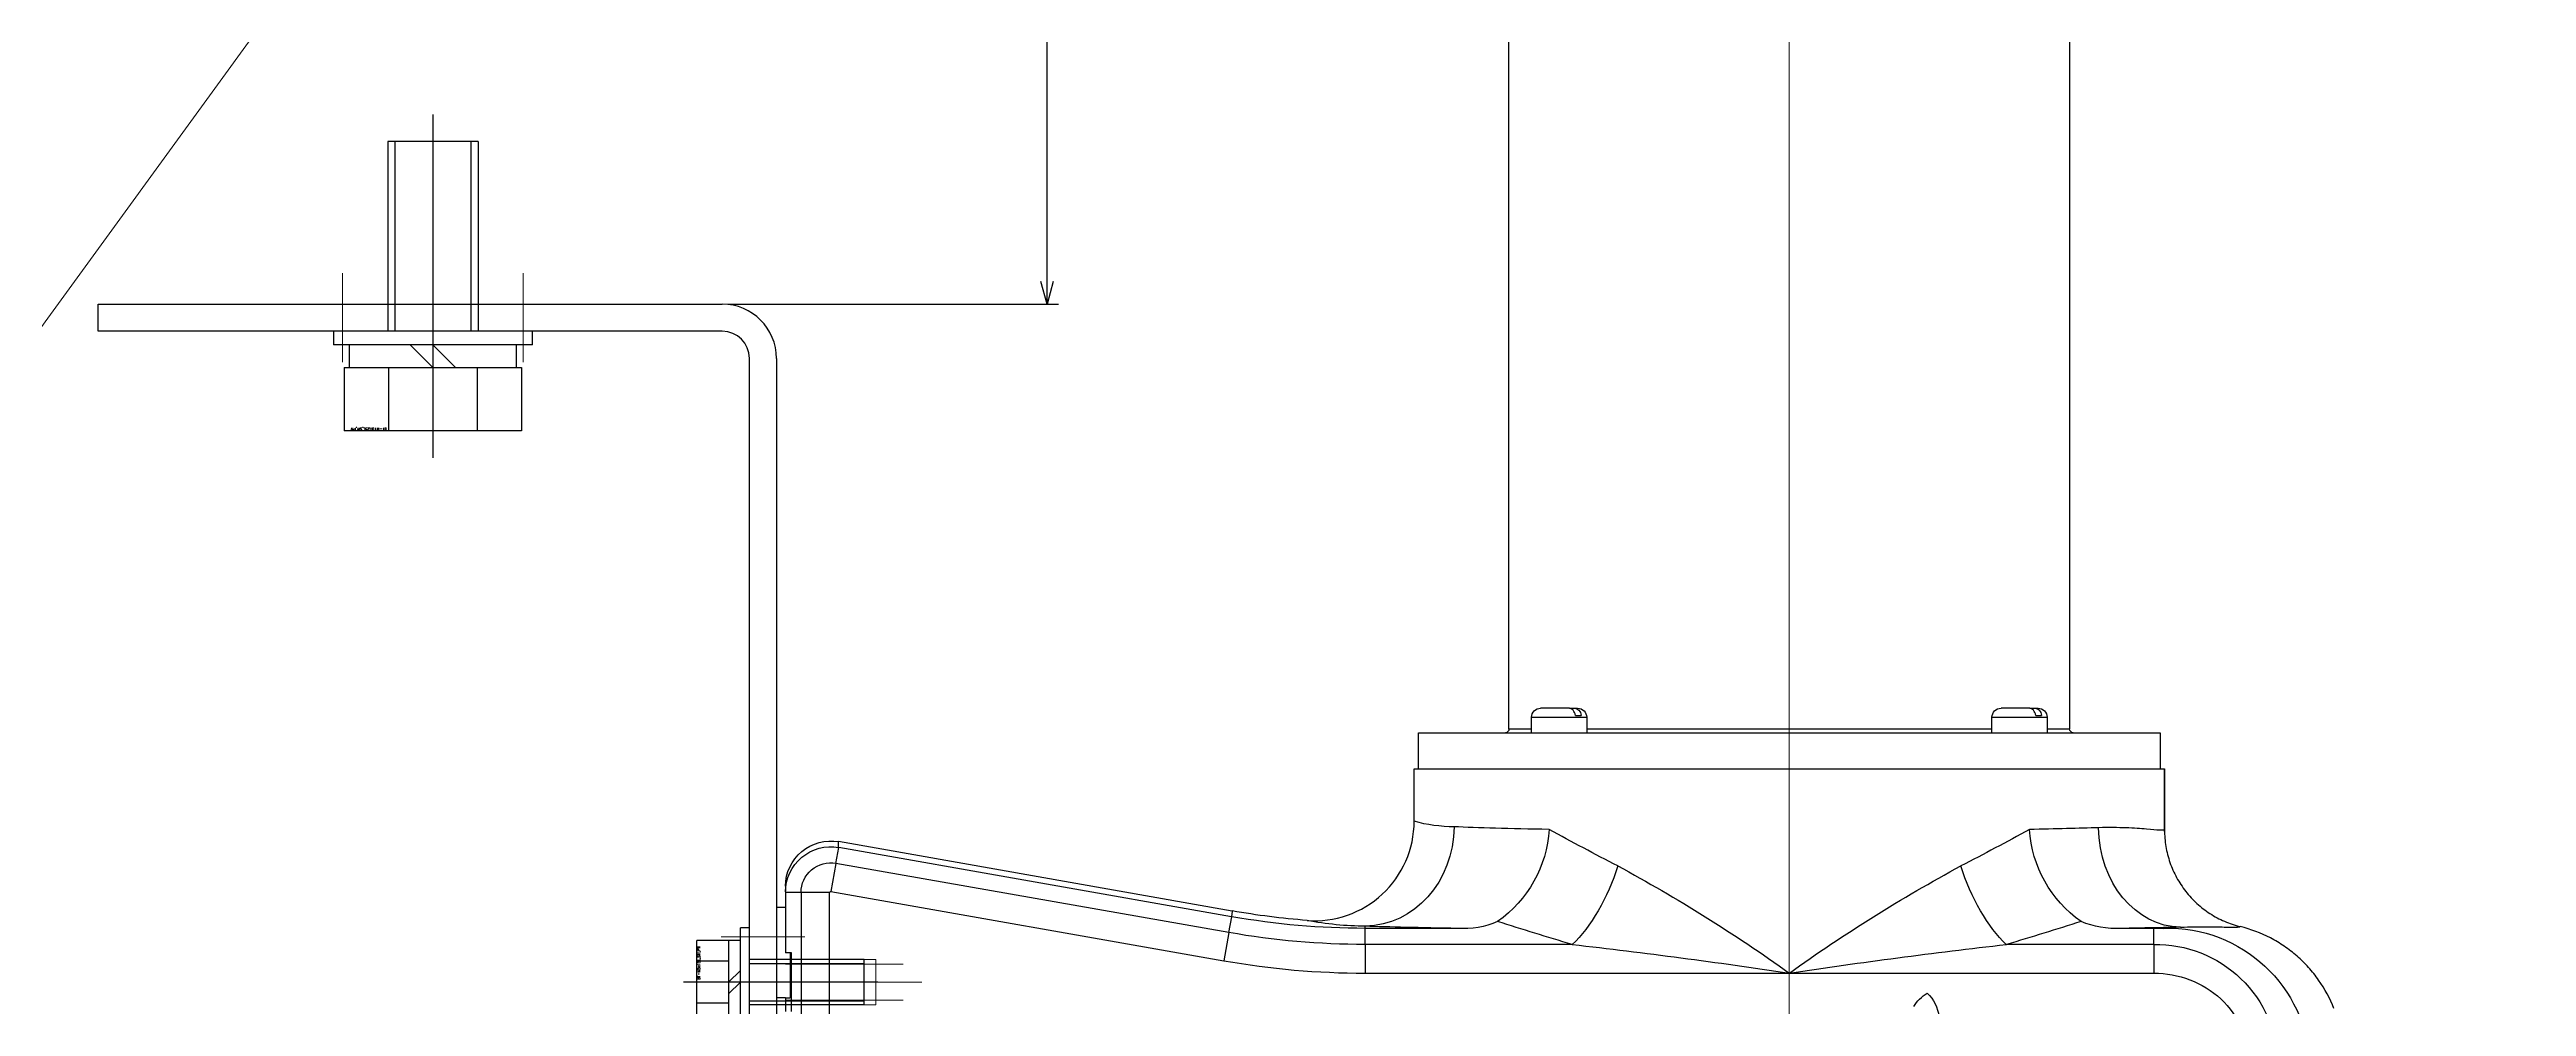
# Model space of a CAD drawing. Header units: millimetres. Extents: x -16130 to 36813, y -8099 to 27484.
# Drawn here: x 30983 to 31257, y 17737.9 to 17843.7 of the extents above; entities that cross this region are included whole.
import ezdxf

# ---------------------------------------------------------------- set-up
doc = ezdxf.new("R2010")
doc.units = ezdxf.units.MM
doc.header["$LTSCALE"] = 6
doc.header["$PDMODE"] = 99
doc.header["$PDSIZE"] = 1
doc.linetypes.add('CENTER2', pattern=[28.575, 19.05, -3.175, 3.175, -3.175])
doc.linetypes.add('HIDDEN', pattern=[9.525, 6.35, -3.175])
for name, color, linetype, lineweight in [('04_HIDDEN', 2, 'HIDDEN', 13), ('05_CENTER', 4, 'CENTER2', 13), ('07_TEXT', 3, 'Continuous', 13), ('08_DIM', 3, 'Continuous', 13)]:
    doc.layers.add(name, color=color, linetype=linetype, lineweight=lineweight)
doc.layers.add('10_DRAFT', color=8, linetype='Continuous', lineweight=0, plot=False)
doc.styles.add('KSS_TXT', font='txt.shx', dxfattribs={"bigfont": 'extfont2.shx'})
doc.styles.add('KSS_TXT_L', font='txt.shx', dxfattribs={"height": 3, "bigfont": 'extfont2.shx'})
doc.dimstyles.new('KSS_DIM', dxfattribs={"dimtxt": 3, "dimasz": 2.5, "dimexe": 1.25, "dimexo": 0.625, "dimtad": 1, "dimdsep": 46, "dimtxsty": 'KSS_TXT', "dimblk": 'OPEN30', "dimcen": 0, "dimazin": 2, "dimtfac": 0.75, "dimtmove": 0, "dimatfit": 3, "dimldrblk": 'OPEN30', "dimfxl": 1, "dimtolj": 1, "dimarcsym": 0})

# ---------------------------------------------------------------- blocks, each defined once
blk = doc.blocks.new('140.096a')
at = {"color": 0}
for p, q in [((6.08, 155.27), (5.95, 153.43)), ((5.95, 153.43), (5.95, 152.31)), ((16.68, 153.5), (23.6, 153.5)), ((23.6, 153.49), (16.83, 153.49)), ((23.6, 153.5), (23.6, 153.49)), ((23.6, 70.51), (23.6, 153.49)), ((4.16, 152.31), (1, 152.31)), ((1, 112), (1, 152.31)), ((4.16, 152.31), (5.95, 152.31)), ((4.16, 152.31), (4.16, 136)), ((5.95, 152.31), (5.95, 148.66)), ((27.6, 153), (23.6, 153)), ((27.6, 71), (27.6, 153)), ((153.6, 143), (28, 143)), ((28, 143), (28, 140.51)), ((29.3, 140.51), (27.6, 140.51)), ((29.3, 134.41), (29.3, 140.51)), ((29.5, 139.26), (29.5, 139.89)), ((30.3, 139.19), (30.3, 139.51)), ((30.3, 138.66), (30.3, 139.19)), ((30.3, 138.6), (30.3, 138.66)), ((30.3, 138.6), (30.3, 138.57)), ((30.3, 138.57), (30.3, 138.55)), ((30.3, 138.55), (30.3, 135.41)), ((27.6, 134.41), (29.3, 134.41)), ((28, 134.41), (28, 89.59)), ((1, 65.08), (1, 112)), ((4.16, 88), (4.16, 65.08)), ((29.3, 89.59), (27.6, 89.59)), ((29.3, 83.49), (29.3, 89.59)), ((29.5, 88.34), (29.5, 88.98)), ((30.3, 88.28), (30.3, 88.59)), ((30.3, 87.75), (30.3, 88.28)), ((30.3, 87.69), (30.3, 87.75)), ((30.3, 87.69), (30.3, 87.66)), ((30.3, 87.66), (30.3, 87.64)), ((30.3, 87.64), (30.3, 84.49)), ((27.6, 83.49), (29.3, 83.49)), ((28, 83.49), (28, 81)), ((28, 81), (153.6, 81)), ((5.95, 75.34), (5.95, 65.09)), ((17.79, 70.51), (23.6, 70.51)), ((23.6, 71), (27.6, 71)), ((4.16, 65.08), (1, 65.08)), ((4.16, 65.08), (5.95, 65.08)), ((5.95, 65.09), (6.19, 65.11)), ((5.95, 65.08), (5.95, 65.09)), ((5.48, 50.03), (2.37, 49.48)), ((10.03, 6.02), (2.37, 49.48)), ((5.48, 50.03), (7.24, 50.34)), ((5.48, 50.03), (13.14, 6.57)), ((7.87, 50.39), (7.24, 50.33)), ((7.24, 50.33), (7.24, 50.34)), ((7.24, 50.33), (14.9, 6.88)), ((7.87, 50.39), (15.55, 6.87)), ((-162.67, 5.87), (9.9, 5.87)), ((9.9, 5.87), (9.9, 2.71)), ((13.14, 6.57), (10.03, 6.02)), ((13.14, 6.57), (14.9, 6.88)), ((14.9, 6.88), (14.9, 6.87)), ((14.9, 6.87), (15.55, 6.87)), ((-3.25, 1.66), (3.25, 1.66)), ((-1.75, 1), (-3.25, 1)), ((-1.75, 1), (-1.75, 1.5)), ((3.25, 1.5), (-1.75, 1.5)), ((-1.75, 1), (-1.75, 0)), ((8.25, 0), (-1.75, 0)), ((3.25, 1.66), (3.25, 1)), ((9.9, 1), (3.25, 1)), ((8.25, 1), (8.25, 0)), ((9.9, 2.71), (9.9, 1)), ((9.98, 1), (9.9, 1)), ((10.62, 1), (10.05, 1))]:
    blk.add_line(p, q, dxfattribs=at)
blk.add_lwpolyline([(9.9, 2.71), (9.9, 2.71), (-162.67, 2.71)], dxfattribs=at)
for centre, radius, start, end in [((-9.67, 153.93), 15.63, 358.1716, 87.8977), ((-9.32, 152.58), 13.48, 358.8422, 89.0556), ((15.64, 148.07), 9.71, 176.4913, 203.0917), ((382.93, 23.91), 395, 162.2603, 163.5148), ((17.82, 152.12), 13.61, 215.268, 266.1187), ((28, 143.4), 0.4, 180, 270), ((29.3, 139.51), 1, 0, 90), ((263.99, 1.74), 282.44, 151.0287, 152.7705), ((-663.1, 211.67), 671.54, 351.46474, 353.52996), ((29.3, 135.41), 1, 270, 0), ((-142.76, 215.01), 176.86, 324.3782, 331.6292), ((-4.18, 124.55), 4, 42.18, 126.7393), ((-5.05, 129.59), 4.5, 301.5418, 328.4582), ((-142.76, 8.99), 176.86, 28.3708, 35.6218), ((-663.1, 12.33), 671.54, 6.47004, 8.53526), ((263.99, 222.26), 282.44, 207.2295, 208.9713), ((382.93, 200.09), 395, 196.4852, 197.7397), ((29.3, 88.59), 1, 0, 90), ((17.82, 71.88), 13.61, 93.8813, 144.732), ((29.3, 84.49), 1, 270, 0), ((15.61, 75.93), 9.69, 156.8795, 183.5375), ((28, 80.6), 0.4, 90, 180), ((33.72, 74.94), 16.53, 180.0189, 195.5483), ((90.92, 65.09), 86.75, 180.0031, 189.9969), ((90.94, 65.09), 84.99, 180.0043, 189.9957), ((40.15, 65.23), 33.96, 180.1977, 191.1265), ((9.91, 6), 3.29, 269.9931, 9.991), ((9.98, 6), 5, 269.9798, 9.9866)]:
    blk.add_arc(centre, radius, start, end, dxfattribs=at)
for centre, major_axis, ratio, start_param, end_param in [((6.6, 112), (0, 52.5), 0.017455, 0.602143, 0.797697), ((17.08, 155.27), (11, -0.28), 0.824039, 3.172403, 4.733314), ((17.6, 112), (0, 41.5), 0.022082, 0.602143, 0.87684), ((12.85, 136), (10.22, -4.07), 0.430802, 3.888317, 4.882492), ((12.85, 88), (10.22, 4.07), 0.430802, 1.400693, 2.394868), ((17.6, 112), (0, -41.5), 0.022082, -0.87684, -0.466615), ((6.6, 112), (0, -52.5), 0.017455, -0.797697, -0.466615), ((17.19, 65.11), (10.99, 0.38), 0.892988, 1.539862, 3.102807), ((91.6, 65.15), (84.69, 7.41), 0.999847, 3.130537, 3.228846), ((10.62, 6), (-5, 0), 0.999843, 1.570796, 3.316099)]:
    blk.add_ellipse(centre, major_axis=major_axis, ratio=ratio, start_param=start_param, end_param=end_param, dxfattribs=at)
for points, knots in [([(-2.91, 172.22), (-1.8, 171.79), (-0.76, 171.22), (0.47, 170.36), (0.71, 170.18), (1.18, 169.81), (1.4, 169.61), (2.07, 169.02), (2.48, 168.59), (3.27, 167.7), (3.63, 167.23), (4.31, 166.24), (4.62, 165.72), (5.44, 164.14), (5.86, 163.03), (6.15, 161.86)], [0, 0, 0, 0, 0.25, 0.25, 0.3125, 0.3125, 0.375, 0.375, 0.5, 0.5, 0.625, 0.625, 0.75, 0.75, 1, 1, 1, 1]), ([(1, 152.31), (1, 153.67), (0.76, 155.01), (-0.22, 157.55), (-0.94, 158.72), (-2.78, 160.7), (-3.9, 161.51), (-6.36, 162.61), (-7.72, 162.9), (-9.08, 162.9)], [0, 0, 0, 0, 0.25, 0.25, 0.5, 0.5, 0.75, 0.75, 1, 1, 1, 1]), ([(6.08, 155.27), (6.12, 156.33), (6.13, 157.25), (6.12, 158.85), (6.11, 159.53), (6.09, 160.63), (6.08, 161.05), (6.09, 161.5), (6.09, 161.62), (6.12, 161.79), (6.13, 161.84), (6.15, 161.86)], [0, 0, 0, 0, 0.25, 0.25, 0.5, 0.5, 0.75, 0.75, 0.875, 0.875, 1, 1, 1, 1]), ([(16.83, 153.49), (16.21, 153.49), (15.61, 153.54), (14.41, 153.74), (13.82, 153.89), (12.66, 154.29), (12.1, 154.54), (11.04, 155.12), (10.53, 155.45), (9.56, 156.21), (9.11, 156.62), (8.3, 157.52), (7.93, 158), (7.43, 158.77), (7.27, 159.04), (6.98, 159.57), (6.85, 159.85), (6.49, 160.68), (6.29, 161.26), (6.15, 161.86)], [0, 0, 0, 0, 0.125, 0.125, 0.25, 0.25, 0.375, 0.375, 0.5, 0.5, 0.625, 0.625, 0.75, 0.75, 0.8125, 0.8125, 0.875, 0.875, 1, 1, 1, 1]), ([(16.83, 153.49), (16.79, 153.44), (16.79, 153.25), (16.83, 152.58), (16.87, 152.11), (16.95, 151.18), (16.98, 150.83), (17.03, 150.08), (17.05, 149.67), (17.1, 148.35), (17.12, 147.34), (17.08, 146.2)], [0, 0, 0, 0, 0.25, 0.25, 0.5, 0.5, 0.625, 0.625, 0.75, 0.75, 1, 1, 1, 1]), ([(30.3, 139.19), (30.3, 139.35), (30.22, 139.51), (29.93, 139.77), (29.73, 139.86), (29.5, 139.89)], [0, 0, 0, 0, 0.5, 0.5, 1, 1, 1, 1]), ([(29.5, 139.26), (29.73, 139.22), (29.93, 139.13), (30.22, 138.88), (30.3, 138.72), (30.3, 138.55)], [0, 0, 0, 0, 0.5, 0.5, 1, 1, 1, 1]), ([(30.3, 88.28), (30.3, 88.44), (30.22, 88.6), (29.93, 88.86), (29.73, 88.95), (29.5, 88.98)], [0, 0, 0, 0, 0.5, 0.5, 1, 1, 1, 1]), ([(29.5, 88.34), (29.73, 88.31), (29.93, 88.22), (30.22, 87.97), (30.3, 87.8), (30.3, 87.64)], [0, 0, 0, 0, 0.5, 0.5, 1, 1, 1, 1]), ([(6.83, 58.68), (6.71, 60.2), (6.91, 61.71), (7.91, 64.56), (8.7, 65.88), (10.75, 68.09), (12.01, 68.99), (14.76, 70.19), (16.27, 70.51), (17.79, 70.51)], [0, 0, 0, 0, 0.25, 0.25, 0.5, 0.5, 0.75, 0.75, 1, 1, 1, 1]), ([(9.9, 5.87), (9.94, 5.87), (9.98, 5.89), (10.03, 5.95), (10.04, 5.99), (10.03, 6.02)], [0, 0, 0, 0, 0.5, 0.5, 1, 1, 1, 1])]:
    blk.add_open_spline(points, degree=3, knots=knots, dxfattribs=at)
blk.add_open_spline([(2.37, 49.48), (1.46, 54.64), (1, 59.84), (1, 65.08)], degree=3, dxfattribs=at)
at = {"layer": '04_HIDDEN', "color": 0}
for p, q in [((-2, 1), (-2, 14)), ((2, 1), (2, 14)), ((-2.5, 11), (2.5, 11)), ((-2.5, 1), (-2.5, 11)), ((2.5, 1), (2.5, 11))]:
    blk.add_line(p, q, dxfattribs=at)
at = {"layer": '05_CENTER', "color": 0}
for p, q in [((-5.71, 112), (165.92, 112)), ((0, -1.05), (0, 16.06))]:
    blk.add_line(p, q, dxfattribs=at)
at = {"layer": '10_DRAFT'}
blk.add_line((-150.9, 0), (-1.75, 0), dxfattribs=at)
blk = doc.blocks.new('A$C684907E2')
at = {"color": 0}
for p, q in [((-37, -3), (-37, 0)), ((-37, 0), (32, 0)), ((32, -3), (-37, -3)), ((35, -245), (35, -6)), ((38, -6), (38, -245)), ((38, -245), (35, -245))]:
    blk.add_line(p, q, dxfattribs=at)
for radius in [6, 3]:
    blk.add_arc((32, -6), radius, 0, 90, dxfattribs=at)
at = {"layer": '05_CENTER'}
for p, q in [((-10, 3.42), (-10, -6.43)), ((10, 3.42), (10, -6.43)), ((41.12, -70), (31.87, -70)), ((41.12, -80), (31.87, -80)), ((41.12, -108), (31.87, -108)), ((41.12, -118), (31.87, -118)), ((41.12, -198), (31.87, -198)), ((41.12, -208), (31.87, -208))]:
    blk.add_line(p, q, dxfattribs=at)
at = {"layer": '10_DRAFT'}
for p, q in [((0, 0), (0, -3)), ((38, -75), (35, -75)), ((38, -113), (35, -113)), ((38, -203), (35, -203))]:
    blk.add_line(p, q, dxfattribs=at)
blk = doc.blocks.new('A$C130C07D9_1_1_1_1_1')
at = {"color": 0}
for p, q in [((-4.62, 5.8), (4.62, 5.8)), ((-4.62, 2.3), (-4.62, 5.8)), ((-2.31, 2.3), (-2.31, 5.8)), ((2.31, 2.3), (2.31, 5.8)), ((4.62, 2.3), (4.62, 5.8)), ((-6, 1), (6, 1)), ((-6, 1), (-6, 0)), ((-4.6, 2.3), (-4.6, 1)), ((4.6, 2.3), (-4.6, 2.3)), ((0, 1), (-1.3, 2.3)), ((0, 2.3), (1.3, 1)), ((4.6, 1), (4.6, 2.3)), ((6, 0), (6, 1)), ((-6, 0), (6, 0))]:
    blk.add_line(p, q, dxfattribs=at)
at = {"color": 0, "linetype": 'CENTER2'}
blk.add_line((0, -14.2), (0, 7.3), dxfattribs=at)
at = {"color": 0, "linetype": 'HIDDEN'}
for p, q in [((-2.5, -12.7), (-2.5, 0)), ((-2.07, 0), (-2.07, -12.7)), ((2.07, 0), (2.07, -12.7)), ((2.5, -12.7), (2.5, 0)), ((-2.5, -12.7), (2.5, -12.7))]:
    blk.add_line(p, q, dxfattribs=at)
at = {"layer": '10_DRAFT', "style": 'KSS_TXT_L'}
blk.add_text('BT-M5x15L,SW,PW', height=0.3, dxfattribs=at).set_placement((0.27, 5.46))
blk = doc.blocks.new('A$C7AFA21F4_1_1_1_1')
at = {"color": 0, "linetype": 'CENTER2'}
blk.add_line((0, -24), (0, 14), dxfattribs=at)
at = {"color": 0}
for p, q in [((-9.81, 11), (9.81, 11)), ((-9.81, 4), (-9.81, 11)), ((-4.91, 4), (-4.91, 11)), ((4.91, 4), (4.91, 11)), ((9.81, 4), (9.81, 11)), ((9.81, 4), (-9.81, 4)), ((-9.25, 4), (-9.25, 1.5)), ((0, 1.5), (-2.5, 4)), ((0, 4), (2.5, 1.5)), ((9.25, 1.5), (9.25, 4)), ((-11, 1.5), (11, 1.5)), ((-11, 1.5), (-11, 0)), ((-11, 0), (11, 0)), ((11, 0), (11, 1.5))]:
    blk.add_line(p, q, dxfattribs=at)
at = {"color": 0, "linetype": 'HIDDEN'}
for p, q in [((-5, -21), (-5, 0)), ((-4.19, -21), (-4.19, 0)), ((4.19, -21), (4.19, 0)), ((5, -21), (5, 0)), ((-5, -21), (5, -21))]:
    blk.add_line(p, q, dxfattribs=at)
at = {"layer": '10_DRAFT', "style": 'KSS_TXT_L'}
blk.add_text('BT-M10x25L,SW,PW', height=0.3, dxfattribs=at).set_placement((5.1, 10.66))
blk = doc.blocks.new('_Open30')
at = {"color": 0, "linetype": 'ByBlock', "lineweight": -2}
for p, q in [((-1, 0.27), (0, 0)), ((0, 0), (-1, -0.27)), ((0, 0), (-1, 0))]:
    blk.add_line(p, q, dxfattribs=at)
blk = doc.blocks.new('*D3383')
at = {"layer": '08_DIM', "color": 0, "lineweight": -2, "transparency": 16777216}
for p, q in [((31145.08, 17900.56), (31092.1, 17900.56)), ((31093.35, 17818.06), (31093.35, 17898.06)), ((31058.06, 17815.56), (31094.6, 17815.56))]:
    blk.add_line(p, q, dxfattribs=at)
at = {"layer": 'Defpoints', "color": 0, "transparency": 16777216}
for p in [(31093.35, 17900.56), (31145.7, 17900.56), (31057.44, 17815.56)]:
    blk.add_point(p, dxfattribs=at)
at = {"layer": '08_DIM', "color": 0, "lineweight": -2, "transparency": 16777216, "xscale": 2.5, "yscale": 2.5, "zscale": 2.5}
for p, rotation in [((31093.35, 17900.56), 90), ((31093.35, 17815.56), 270)]:
    blk.add_blockref('_Open30', p, dxfattribs=dict(at, rotation=rotation))
at = {"layer": '08_DIM', "color": 0, "transparency": 16777216, "insert": (31091.22, 17858.06), "char_height": 3, "attachment_point": 5, "rotation": 90, "style": 'KSS_TXT'}
blk.add_mtext('\\A1;85', dxfattribs=at)

msp = doc.modelspace()

# ---------------------------------------------------------------- linework, layer by layer
at = {"layer": '07_TEXT', "color": 2}
msp.add_line((31498.13949, 18523.56658), (30745.67342, 17487.43718), dxfattribs=at)

# ---------------------------------------------------------------- block references
at = {"color": 4, "xscale": -1, "rotation": 270.0000000367837}
msp.add_blockref('140.096a', (31063.43586, 17740.56182), dxfattribs=at)
for name, p, rotation in [('A$C7AFA21F4_1_1_1_1', (31025.43586, 17812.5618), 180), ('A$C130C07D9_1_1_1_1_1', (31060.43586, 17740.56181), 90)]:
    msp.add_blockref(name, p, dxfattribs=dict(rotation=rotation))
msp.add_blockref('A$C684907E2', (31025.43586, 17815.5618))

# ---------------------------------------------------------------- dimensions: what is measured, and where the dimension line sits
at = {"layer": '08_DIM'}
dim = msp.add_linear_dim(base=(31093.35095, 17900.56182), p1=(31057.43586, 17815.5618), p2=(31145.70155, 17900.56182), angle=90, dimstyle='KSS_DIM', dxfattribs=at)
dim.commit()
dim.dimension.update_dxf_attribs({"geometry": '*D3383', "text_midpoint": (31091.22387, 17858.06181)})

doc.saveas('drawing.dxf')
